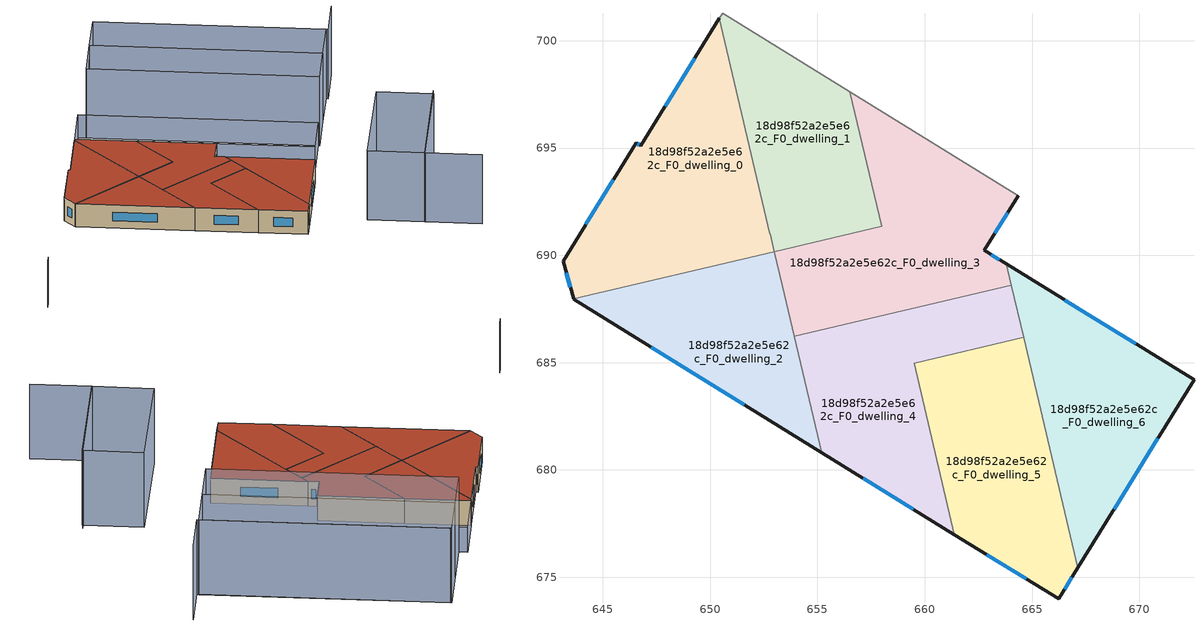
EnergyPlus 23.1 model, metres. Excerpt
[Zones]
18d98f52a2e5e62c_F0_dwelling_0
 floor ground (EU_floor_Construction): 650.42,701.04 652.98,690.18 643.64,687.97 643.14,689.74 646.54,695.24 646.76,695.11 z0
 wall outside (EU_wall_Construction): 650.42,701.04 646.76,695.11 646.54,695.24 643.14,689.74 643.64,687.97 z0:3
 wall to 18d98f52a2e5e62c_F0_dwelling_1 (EU_wall_Construction): 652.79,691.01 650.42,701.04 z0:3
 wall to 18d98f52a2e5e62c_F0_dwelling_2 (EU_wall_Construction): 643.64,687.97 652.98,690.18 z0:3
 wall to 18d98f52a2e5e62c_F0_dwelling_3 (EU_wall_Construction): 652.98,690.18 652.79,691.01 z0:3
 window (EU_Window_Construction): 645.48,693.52 644.2,691.45 / 646.69,695.15 646.61,695.2 / 649.28,699.19 647.9,696.96 / 643.3,689.19 643.48,688.52 z0.93:2.07
 roof outside (EU_roof_Construction): 652.98,690.18 650.42,701.04 646.76,695.11 646.54,695.24 643.14,689.74 643.64,687.97 z3
18d98f52a2e5e62c_F0_dwelling_1
 floor ground (EU_floor_Construction): 656.52,697.62 657.99,691.36 652.99,690.18 652.79,691.01 650.42,701.04 650.58,701.29 z0
 wall adiabatic (EU_wall_Construction): 656.52,697.62 650.58,701.29 650.42,701.04 z0:3
 wall to 18d98f52a2e5e62c_F0_dwelling_3 (EU_wall_Construction): 652.79,691.01 652.99,690.18 657.99,691.36 656.52,697.62 z0:3
 roof outside (EU_roof_Construction): 657.99,691.36 656.52,697.62 650.58,701.29 650.42,701.04 652.79,691.01 652.99,690.18 z3
18d98f52a2e5e62c_F0_dwelling_2
 floor ground (EU_floor_Construction): 652.98,690.18 653.35,688.62 655.19,680.81 643.65,687.95 643.64,687.97 z0
 wall outside (EU_wall_Construction): 643.64,687.97 643.65,687.95 655.19,680.81 z0:3
 wall to 18d98f52a2e5e62c_F0_dwelling_3 (EU_wall_Construction): 653.92,686.22 653.35,688.62 652.98,690.18 z0:3
 wall to 18d98f52a2e5e62c_F0_dwelling_4 (EU_wall_Construction): 655.2,680.81 653.92,686.22 z0:3
 window (EU_Window_Construction): 647.25,685.73 651.6,683.04 z0.93:2.07
 roof outside (EU_roof_Construction): 655.19,680.81 653.35,688.62 652.98,690.18 643.64,687.97 643.65,687.95 z3
18d98f52a2e5e62c_F0_dwelling_3
 floor ground (EU_floor_Construction): 664.36,692.78 662.78,690.23 663.8,689.6 664.03,688.61 653.92,686.22 652.99,690.18 657.99,691.36 656.52,697.62 z0
 wall outside (EU_wall_Construction): 663.8,689.6 662.78,690.23 664.36,692.78 z0:3
 wall adiabatic (EU_wall_Construction): 664.36,692.78 656.52,697.62 z0:3
 wall to 18d98f52a2e5e62c_F0_dwelling_4 (EU_wall_Construction): 653.92,686.22 664.03,688.61 z0:3
 wall to 18d98f52a2e5e62c_F0_dwelling_6 (EU_wall_Construction): 664.03,688.61 663.8,689.6 z0:3
 window (EU_Window_Construction): 663.27,691.02 663.87,691.98 / 663.48,689.8 663.1,690.03 z0.93:2.07
 roof outside (EU_roof_Construction): 664.03,688.61 663.8,689.6 662.78,690.23 664.36,692.78 656.52,697.62 657.99,691.36 652.98,690.18 653.92,686.22 z3
18d98f52a2e5e62c_F0_dwelling_4
 floor ground (EU_floor_Construction): 664.03,688.61 664.61,686.18 659.5,684.97 661.38,676.99 655.19,680.81 653.92,686.22 z0
 wall outside (EU_wall_Construction): 655.19,680.81 661.38,676.99 z0:3
 wall to 18d98f52a2e5e62c_F0_dwelling_5 (EU_wall_Construction): 661.38,676.99 659.5,684.97 664.61,686.18 z0:3
 wall to 18d98f52a2e5e62c_F0_dwelling_6 (EU_wall_Construction): 664.61,686.18 664.03,688.61 z0:3
 window (EU_Window_Construction): 657.12,679.62 659.46,678.18 z0.93:2.07
 roof outside (EU_roof_Construction): 661.38,676.99 659.5,684.97 664.61,686.18 664.03,688.61 653.92,686.22 655.19,680.81 z3
18d98f52a2e5e62c_F0_dwelling_5
 floor ground (EU_floor_Construction): 664.61,686.18 667.14,675.44 666.24,673.99 661.38,676.99 659.5,684.97 z0
 wall outside (EU_wall_Construction): 661.38,676.99 666.24,673.99 667.14,675.44 z0:3
 wall to 18d98f52a2e5e62c_F0_dwelling_6 (EU_wall_Construction): 667.14,675.44 664.61,686.18 z0:3
 window (EU_Window_Construction): 662.9,676.05 664.73,674.92 / 666.52,674.44 666.86,674.99 z0.93:2.07
 roof outside (EU_roof_Construction): 666.24,673.99 667.14,675.44 664.61,686.18 659.5,684.97 661.38,676.99 z3
18d98f52a2e5e62c_F0_dwelling_6
 floor ground (EU_floor_Construction): 672.55,684.2 667.14,675.44 663.8,689.6 z0
 wall outside (EU_wall_Construction): 667.14,675.44 672.55,684.2 663.8,689.6 z0:3
 window (EU_Window_Construction): 668.82,678.17 670.86,681.47 / 669.82,685.88 666.53,687.92 z0.93:2.07
 roof outside (EU_roof_Construction): 667.14,675.44 672.55,684.2 663.8,689.6 z3
shading: 632.13,672.94 632.58,673.66 z0:6; 673.91,686.87 650.58,701.29 / 650.58,701.29 653.57,706.13 / 653.57,706.13 676.9,691.7 / 676.9,691.7 673.91,686.87 z0:3; 685.87,705.51 682.98,700.84 / 682.98,700.84 660.27,714.88 / 684.88,666.92 679.3,670.37 / 679.3,670.37 686.89,682.65 / 657.26,710.3 679.91,696.29 / 679.91,696.29 677.03,691.62 / 677.03,691.62 654.38,705.63 / 654.38,705.63 657.26,710.3 / 679.91,696.29 657.26,710.29 / 657.26,710.29 660.15,714.96 / 660.15,714.96 682.8,700.96 / 682.8,700.96 679.91,696.29 / 679.36,670.38 673.79,673.88 / 673.79,673.88 681.11,685.54 / 681.11,685.54 686.68,682.05 / 686.68,682.05 679.36,670.38 z0:9
[Building]
EU S2 Campaign: North Axis=0; Terrain=City; Solar Distribution=FullExterior
[Site:Location]
Montreal-Trudeau.Intl.AP: Latitude=45.4667; Longitude=-73.75; Time Zone=-5; Elevation=36
[SizingPeriod:WeatherFileDays]
AnnualSizingPeriod: Begin Month=1; Begin Day of Month=1; End Month=12; End Day of Month=31; Day of Week for Start Day=Monday; Use Weather File Daylight Saving Period=No; Use Weather File Rain and Snow Indicators=No
[MATERIAL]
EU_InternalMass_Material: Roughness=MediumRough; Thickness=0.1; Conductivity=1; Density=1800; Specific Heat=900; Thermal Absorptance=0.9; Solar Absorptance=0.7; Visible Absorptance=0.7
[MATERIAL:NOMASS] Roughness=MediumRough; Thermal Absorptance=0.9; Solar Absorptance=0.7; Visible Absorptance=0.7
Name | Thermal Resistance
EU_wall_NoMass; EU_floor_NoMass | 1.36485
EU_roof_NoMass | 2.55992
[WINDOWMATERIAL:SIMPLEGLAZINGSYSTEM]
EU_Window_SimpleGlazing: UFactor=3.92339; Solar Heat Gain Coefficient=0.8; Visible Transmittance=0.8
[CONSTRUCTION]
EU_wall_Construction: EU_wall_NoMass
EU_roof_Construction: EU_roof_NoMass
EU_floor_Construction: EU_floor_NoMass
EU_Window_Construction: EU_Window_SimpleGlazing
EU_InternalMass_Construction: EU_InternalMass_Material
[ZONE] Type=1; Multiplier=1; Ceiling Height=autocalculate; Floor Area=autocalculate; Part of Total Floor Area=Yes
Name | Volume
18d98f52a2e5e62c_F0_dwelling_0 | 188.241
18d98f52a2e5e62c_F0_dwelling_1 | 138.918
18d98f52a2e5e62c_F0_dwelling_2 | 138.927
18d98f52a2e5e62c_F0_dwelling_3 | 189.425
18d98f52a2e5e62c_F0_dwelling_4 | 164.8125
18d98f52a2e5e62c_F0_dwelling_5 | 166.034
18d98f52a2e5e62c_F0_dwelling_6 | 158.721
[INTERNALMASS] Construction=EU_InternalMass_Construction
Name | Zone or ZoneList | Surface Area
18d98f52a2e5e62c_F0_dwelling_0_EU_InternalMass | 18d98f52a2e5e62c_F0_dwelling_0 | 62.7471
18d98f52a2e5e62c_F0_dwelling_1_EU_InternalMass | 18d98f52a2e5e62c_F0_dwelling_1 | 46.3055
18d98f52a2e5e62c_F0_dwelling_2_EU_InternalMass | 18d98f52a2e5e62c_F0_dwelling_2 | 46.3102
18d98f52a2e5e62c_F0_dwelling_3_EU_InternalMass | 18d98f52a2e5e62c_F0_dwelling_3 | 63.1631
18d98f52a2e5e62c_F0_dwelling_4_EU_InternalMass | 18d98f52a2e5e62c_F0_dwelling_4 | 54.9396
18d98f52a2e5e62c_F0_dwelling_5_EU_InternalMass | 18d98f52a2e5e62c_F0_dwelling_5 | 55.3433
18d98f52a2e5e62c_F0_dwelling_6_EU_InternalMass | 18d98f52a2e5e62c_F0_dwelling_6 | 52.9072
[OTHEREQUIPMENT] Fuel Type=Electricity; Design Level Calculation Method=Watts/Area; Power per Zone Floor Area=1; Fraction Latent=0; Fraction Radiant=0; Fraction Lost=0; Carbon Dioxide Generation Rate=0; EndUse Subcategory=EU_Step8_InternalGains
Name | Zone or ZoneList or Space or SpaceList | Schedule
EU_Step8_InternalGain_18d98f52a2e5e62c_F0_dwelling_0_f000 | 18d98f52a2e5e62c_F0_dwelling_0 | EU_Step8_GainSchedule_18d98f52a2e5e62c_F0_dwelling_0_f000
EU_Step8_InternalGain_18d98f52a2e5e62c_F0_dwelling_1_f000 | 18d98f52a2e5e62c_F0_dwelling_1 | EU_Step8_GainSchedule_18d98f52a2e5e62c_F0_dwelling_1_f000
EU_Step8_InternalGain_18d98f52a2e5e62c_F0_dwelling_2_f000 | 18d98f52a2e5e62c_F0_dwelling_2 | EU_Step8_GainSchedule_18d98f52a2e5e62c_F0_dwelling_2_f000
EU_Step8_InternalGain_18d98f52a2e5e62c_F0_dwelling_3_f000 | 18d98f52a2e5e62c_F0_dwelling_3 | EU_Step8_GainSchedule_18d98f52a2e5e62c_F0_dwelling_3_f000
EU_Step8_InternalGain_18d98f52a2e5e62c_F0_dwelling_4_f000 | 18d98f52a2e5e62c_F0_dwelling_4 | EU_Step8_GainSchedule_18d98f52a2e5e62c_F0_dwelling_4_f000
EU_Step8_InternalGain_18d98f52a2e5e62c_F0_dwelling_5_f000 | 18d98f52a2e5e62c_F0_dwelling_5 | EU_Step8_GainSchedule_18d98f52a2e5e62c_F0_dwelling_5_f000
EU_Step8_InternalGain_18d98f52a2e5e62c_F0_dwelling_6_f000 | 18d98f52a2e5e62c_F0_dwelling_6 | EU_Step8_GainSchedule_18d98f52a2e5e62c_F0_dwelling_6_f000
[ZONEVENTILATION:DESIGNFLOWRATE] Schedule=EU_AlwaysOn; Design Flow Rate Calculation Method=AirChanges/Hour; Air Changes per Hour=0.860309; Ventilation Type=Natural; Fan Pressure Rise=0; Fan Total Efficiency=1; Constant Term Coefficient=1; Temperature Term Coefficient=0; Velocity Term Coefficient=0; Velocity Squared Term Coefficient=0; Minimum Indoor Temperature=-100; Maximum Indoor Temperature=100; Delta Temperature=-100; Minimum Outdoor Temperature=-100; Maximum Outdoor Temperature=100; Maximum Wind Speed=40
Name | Zone or ZoneList or Space or SpaceList
EU_ConstantAir_18d98f52a2e5e62c_F0_dwelling_0 | 18d98f52a2e5e62c_F0_dwelling_0
EU_ConstantAir_18d98f52a2e5e62c_F0_dwelling_1 | 18d98f52a2e5e62c_F0_dwelling_1
EU_ConstantAir_18d98f52a2e5e62c_F0_dwelling_2 | 18d98f52a2e5e62c_F0_dwelling_2
EU_ConstantAir_18d98f52a2e5e62c_F0_dwelling_3 | 18d98f52a2e5e62c_F0_dwelling_3
EU_ConstantAir_18d98f52a2e5e62c_F0_dwelling_4 | 18d98f52a2e5e62c_F0_dwelling_4
EU_ConstantAir_18d98f52a2e5e62c_F0_dwelling_5 | 18d98f52a2e5e62c_F0_dwelling_5
EU_ConstantAir_18d98f52a2e5e62c_F0_dwelling_6 | 18d98f52a2e5e62c_F0_dwelling_6
[HVACTEMPLATE:THERMOSTAT] Constant Heating Setpoint=20; Constant Cooling Setpoint=50
EU_HeatOnly_18d98f52a2e5e62c_F0_dwelling_0; EU_HeatOnly_18d98f52a2e5e62c_F0_dwelling_1; EU_HeatOnly_18d98f52a2e5e62c_F0_dwelling_2; EU_HeatOnly_18d98f52a2e5e62c_F0_dwelling_3; EU_HeatOnly_18d98f52a2e5e62c_F0_dwelling_4; EU_HeatOnly_18d98f52a2e5e62c_F0_dwelling_5; EU_HeatOnly_18d98f52a2e5e62c_F0_dwelling_6
[HVACTEMPLATE:ZONE:IDEALLOADSAIRSYSTEM] System Availability Schedule=EU_AlwaysOn; Maximum Heating Supply Air Temperature=50; Minimum Cooling Supply Air Temperature=13; Maximum Heating Supply Air Humidity Ratio=0.0156; Minimum Cooling Supply Air Humidity Ratio=0.0077; Heating Limit=NoLimit; Cooling Limit=NoLimit; Heating Availability Schedule=EU_AlwaysOn; Cooling Availability Schedule=EU_CoolingOff; Dehumidification Control Type=ConstantSensibleHeatRatio; Cooling Sensible Heat Ratio=0.7; Dehumidification Setpoint=60; Humidification Control Type=None; Humidification Setpoint=30; Outdoor Air Method=None; Outdoor Air Flow Rate per Person=0.00944; Outdoor Air Flow Rate per Zone Floor Area=0; Outdoor Air Flow Rate per Zone=0; Demand Controlled Ventilation Type=None; Outdoor Air Economizer Type=NoEconomizer; Heat Recovery Type=None; Sensible Heat Recovery Effectiveness=0.7; Latent Heat Recovery Effectiveness=0.65
Name | Template Thermostat
18d98f52a2e5e62c_F0_dwelling_0 | EU_HeatOnly_18d98f52a2e5e62c_F0_dwelling_0
18d98f52a2e5e62c_F0_dwelling_1 | EU_HeatOnly_18d98f52a2e5e62c_F0_dwelling_1
18d98f52a2e5e62c_F0_dwelling_2 | EU_HeatOnly_18d98f52a2e5e62c_F0_dwelling_2
18d98f52a2e5e62c_F0_dwelling_3 | EU_HeatOnly_18d98f52a2e5e62c_F0_dwelling_3
18d98f52a2e5e62c_F0_dwelling_4 | EU_HeatOnly_18d98f52a2e5e62c_F0_dwelling_4
18d98f52a2e5e62c_F0_dwelling_5 | EU_HeatOnly_18d98f52a2e5e62c_F0_dwelling_5
18d98f52a2e5e62c_F0_dwelling_6 | EU_HeatOnly_18d98f52a2e5e62c_F0_dwelling_6
[SIZING:ZONE] Zone Cooling Design Supply Air Temperature Input Method=SupplyAirTemperature; Zone Cooling Design Supply Air Temperature=13; Zone Heating Design Supply Air Temperature Input Method=SupplyAirTemperature; Zone Heating Design Supply Air Temperature=50; Zone Cooling Design Supply Air Humidity Ratio=0.008; Zone Heating Design Supply Air Humidity Ratio=0.008; Cooling Design Air Flow Method=DesignDay; Cooling Design Air Flow Rate=0; Cooling Minimum Air Flow per Zone Floor Area=0.000762; Cooling Minimum Air Flow=0; Cooling Minimum Air Flow Fraction=0.2; Heating Design Air Flow Method=DesignDay; Heating Design Air Flow Rate=0; Heating Maximum Air Flow per Zone Floor Area=0.002032; Heating Maximum Air Flow=0.141576; Heating Maximum Air Flow Fraction=0.3; Account for Dedicated Outdoor Air System=No; Dedicated Outdoor Air System Control Strategy=NeutralSupplyAir; Dedicated Outdoor Air Low Setpoint Temperature for Design=autosize; Dedicated Outdoor Air High Setpoint Temperature for Design=autosize; Zone Load Sizing Method=Sensible Load Only No Latent Load; Zone Latent Cooling Design Supply Air Humidity Ratio Input Method=HumidityRatioDifference; Zone Cooling Design Supply Air Humidity Ratio Difference=0.005; Zone Latent Heating Design Supply Air Humidity Ratio Input Method=HumidityRatioDifference; Zone Humidification Design Supply Air Humidity Ratio Difference=0.005
18d98f52a2e5e62c_F0_dwelling_0; 18d98f52a2e5e62c_F0_dwelling_1; 18d98f52a2e5e62c_F0_dwelling_2; 18d98f52a2e5e62c_F0_dwelling_3; 18d98f52a2e5e62c_F0_dwelling_4; 18d98f52a2e5e62c_F0_dwelling_5; 18d98f52a2e5e62c_F0_dwelling_6
[SCHEDULE:CONSTANT]
Name | Hourly Value
EU_AlwaysOn | 1
EU_CoolingOff | 0
[SCHEDULE:FILE] Column Number=1; Rows to Skip at Top=0; Number of Hours of Data=8760; Column Separator=Comma; Interpolate to Timestep=No; Minutes per Item=60; Adjust Schedule for Daylight Savings=Yes
Name | File
EU_Step8_GainSchedule_18d98f52a2e5e62c_F0_dwelling_0_f000 | ../../schedules/18d98f52a2e5e62c/18d98f52a2e5e62c_F0_dwelling_0_f000_gain.csv
EU_Step8_GainSchedule_18d98f52a2e5e62c_F0_dwelling_1_f000 | ../../schedules/18d98f52a2e5e62c/18d98f52a2e5e62c_F0_dwelling_1_f000_gain.csv
EU_Step8_GainSchedule_18d98f52a2e5e62c_F0_dwelling_2_f000 | ../../schedules/18d98f52a2e5e62c/18d98f52a2e5e62c_F0_dwelling_2_f000_gain.csv
EU_Step8_GainSchedule_18d98f52a2e5e62c_F0_dwelling_3_f000 | ../../schedules/18d98f52a2e5e62c/18d98f52a2e5e62c_F0_dwelling_3_f000_gain.csv
EU_Step8_GainSchedule_18d98f52a2e5e62c_F0_dwelling_4_f000 | ../../schedules/18d98f52a2e5e62c/18d98f52a2e5e62c_F0_dwelling_4_f000_gain.csv
EU_Step8_GainSchedule_18d98f52a2e5e62c_F0_dwelling_5_f000 | ../../schedules/18d98f52a2e5e62c/18d98f52a2e5e62c_F0_dwelling_5_f000_gain.csv
EU_Step8_GainSchedule_18d98f52a2e5e62c_F0_dwelling_6_f000 | ../../schedules/18d98f52a2e5e62c/18d98f52a2e5e62c_F0_dwelling_6_f000_gain.csv
